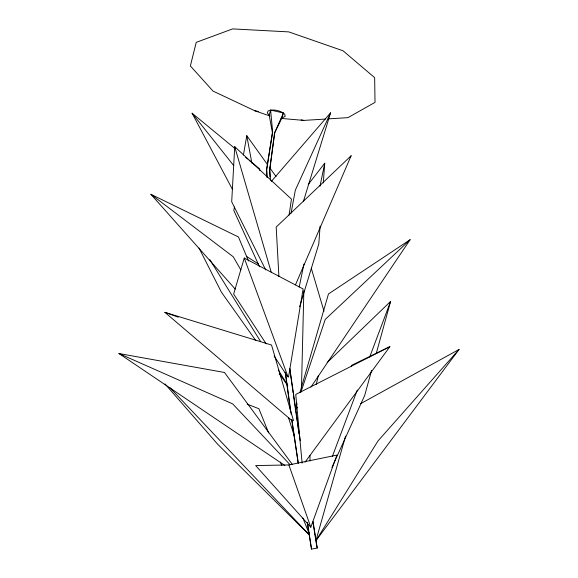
<?xml version="1.0" encoding="UTF-8"?>
<svg xmlns="http://www.w3.org/2000/svg" width="578" height="578" viewBox="0 0 578 578"><rect width="100%" height="100%" fill="white"/><g stroke="black" fill="none" stroke-linecap="round" stroke-linejoin="round"><path stroke-width="0.87" d="M301.485 387.91L303.847 290.748M289.065 215.103L291.471 199.143L234.719 146.696L231.699 201.794L265.707 269.904M320.118 226.041L318.796 243.995L299.621 306.81M323.29 182.959L324.742 163.206L308.219 184.483M288.53 377L303.11 288.964L244.27 258.048L233.635 294.029L266.183 343.896M234.43 206.975L233.823 210.5L259.529 266.812M243.417 155.048L246.77 135.686L267.686 164.875M291.066 213.188L295.336 190.133L330.58 112.826L271.342 181.405M299.202 286.984L303.941 264.002M319.995 186.195L324.742 163.206M316.26 384.442L318.334 375.686M266.884 176.854L266.559 169.679L272.411 132.68L269.196 115.203L270.598 110.08L283.43 112.992L281.876 118.078L274.536 133.157L269.623 169.816L270.027 176.947M371.575 370.447L364.682 395.468L331.931 467.443M376.329 353.187L390.591 301.42L327.148 362.55M360.723 403.632L459.062 349.43L315.928 540.64L345.557 436.058M295.358 408.292L296.868 403.09M299.874 392.7L328.463 293.964L410.12 239.711L310.964 387.072M303.385 201.491L330.58 112.826M295.214 409.188L296.933 404.058M300.936 392.094L325.241 319.417L410.12 239.711M310.805 527.215L336.902 455.103L288.877 464.943L255.657 465.579L310.805 527.215L288.877 464.943M332.271 456.685L357.305 390.02M369.667 357.11L390.591 301.42M295.466 284.853L351.121 155.785L276.183 227.082L278.914 276.559M283.43 112.992L274.781 132.34L269.825 169.578L270.439 180.271M351.272 366.69L352.067 365.079L389.89 346.656L305.032 462.169M315.928 540.64L378.012 440.92L459.062 349.43M295.871 409.513L297.381 407.266M350.08 157.238L351.121 155.785M389.89 346.656L295.755 394.449L302.121 463.13M307.279 522.664L311.513 549.1L317.243 548.038L313.038 521.443M281.912 117.941L285.178 116.402L284.716 114.169C280.265 110.42 273.69 108.895 268.156 110.911L267.246 112.876L269.196 115.203M281.053 118.403L303.804 120.405L325.421 119.061M328.123 118.887L347.934 117.652L375.021 102.378L374.66 77.662L343.036 50.792L288.805 31.898L232.638 28.9L196.231 42.36L190.364 65.935L213.022 91.086L254.768 110.759L269.977 116.005M284.824 465.463L118.938 353.526L224.495 372.478L292.201 464.271M254.768 110.759L258.272 111.446M301.181 119.892L303.804 120.405M291.962 420.661L164.875 312.344L271.53 345.03L293.523 420.697M164.875 312.344L178.291 317.178M247.167 404.123L258.915 408.74L268.647 432.929M118.938 353.526L232.71 403.921L290.142 464.777M235.268 289.13L150.887 194.28L238.461 236.98L248.526 261.025M246.3 256.278L258.402 263.958M150.887 194.28L233.274 256.805L240.889 270.013M232.515 189.519L192.091 113.201L235.224 148.748M245.657 157.353L247.745 159.073M249.14 160.214L259.573 168.819L259.833 170.597M309.288 534.896L217.841 444.439L165.019 383.929M170.048 387.802L309.309 534.874M192.091 113.201L233.649 165.51M269.774 167.793L276.053 176.55M255.823 340.63L221.396 292.165L199.013 248.056M279.297 373.677L287.649 385.425M274.08 355.983L287.396 376.379M209.828 259.659L260.692 341.649M278.278 370.007L287.786 385.331M280.395 462.125L281.739 465.463M302.879 518.011L309.591 534.693M244.27 258.048L288.068 377.044M288.451 417.453L294.44 436.383M311.275 268.185L323.991 311.217M234.719 146.696L271.198 272.137M316.52 544.686L317.243 548.038M246.77 135.686L251.885 163.126M300.271 440.776L289.867 368.504M298.595 431.289L299.014 433.948M313.016 522.541L316.376 543.797M298.291 462.949L291.854 419.44M307.424 522.454L311.513 549.1M298.161 463.202L291.673 419.621M289.838 369.71L293.133 392.917M293.386 394.702L295.286 408.09M295.669 410.77L297.186 421.478M297.439 423.262L298.327 429.512M285.424 372.384L291.124 414.108M285.207 372.21L290.452 410.676M270.598 110.08L272.65 131.856L266.754 169.441L267.123 177.511M309.974 455.587L310.046 460.984"/></g></svg>
